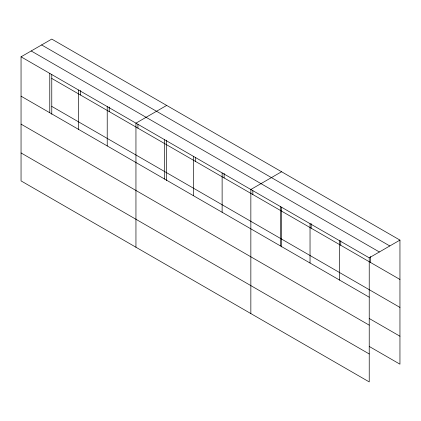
<?xml version="1.0" encoding="UTF-8"?>
<svg xmlns="http://www.w3.org/2000/svg" width="421" height="421" viewBox="0 0 421 421"><rect width="100%" height="100%" fill="white"/><g stroke="black" fill="none" stroke-linecap="round" stroke-linejoin="round"><path stroke-width="0.63" d="M369.228 325.154L369.228 257.836L21.05 56.819L21.05 180.898L369.228 381.915L369.228 325.154L21.05 124.137M369.217 346.436L399.95 364.181L399.95 240.102L51.772 39.085L21.05 56.819M166.669 105.418L135.946 123.158L135.946 247.238M281.57 171.752L250.848 189.492L250.848 313.571M369.228 257.836L399.95 240.102M41.632 44.936L389.809 245.953M31.191 50.967L379.368 251.984M51.772 78.443L399.95 279.46M51.772 106.397L399.95 307.419M21.05 96.177L369.228 297.2M369.217 318.476L399.95 336.221M21.05 152.939L369.228 353.961M370.354 256.468L370.354 262.372M340.757 240.696L340.757 245.285M339.631 240.754L339.631 280.112M311.166 223.609L311.166 228.198M310.035 223.667L310.035 263.025M281.57 207.179L281.57 246.927M280.444 206.579L280.444 245.938M252.847 190.592L252.847 194.528M224.119 173.352L224.119 177.946M222.125 172.91L222.125 212.268M195.397 157.428L195.397 161.364M193.397 156.323L193.397 195.681M166.669 140.188L166.669 180.593M164.674 139.74L164.674 179.099M137.946 124.258L137.946 128.195M109.223 107.018L109.223 111.607M107.223 106.571L107.223 145.929M80.495 90.436L80.495 95.025M78.501 89.989L78.501 129.347M51.772 74.506L51.772 114.254M49.773 73.407L49.773 112.765"/></g></svg>
